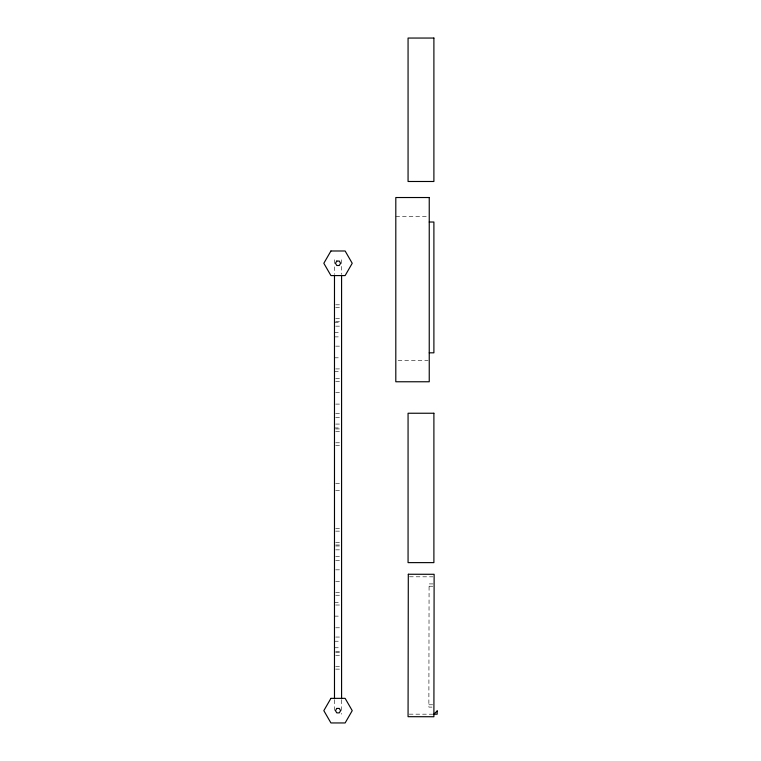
<?xml version="1.0" encoding="UTF-8"?>
<svg xmlns="http://www.w3.org/2000/svg" width="761" height="761" viewBox="0 0 761 761"><rect width="100%" height="100%" fill="white"/><g stroke="black" fill="none" stroke-linecap="round" stroke-linejoin="round"><path stroke-width="0.57" stroke-dasharray="3.81 2.85" d="M395.806 216.581L428.091 216.581M335.658 304.8L341.584 304.8M335.658 307.463L341.584 307.463M335.658 318.659L341.584 318.659M335.658 321.313L341.584 321.313M334.479 322.293L340.395 322.293M335.658 326.165L340.395 326.165M334.479 332.709L340.395 332.709M334.479 336.876L340.395 336.876M335.658 346.15L340.395 346.15M334.479 357.803L340.395 357.803M398.108 360.429L428.091 360.429M335.658 368.914L341.584 368.914M334.479 371.577L341.584 371.577M335.658 378.674L341.584 378.674M335.658 381.337L340.395 381.337M335.658 392.448L340.395 392.448M335.658 404.101L341.584 404.101M335.658 413.375L340.395 413.375M335.658 417.542L341.584 417.542M335.658 424.077L341.584 424.077M334.479 427.948L340.395 427.948M335.658 428.938L340.395 428.938M335.658 431.592L340.395 431.592M335.658 442.788L340.395 442.788M335.658 445.442L341.584 445.442M335.658 483.416L341.584 483.416M335.658 490.522L340.395 490.522M335.658 528.486L341.584 528.486M335.658 531.14L341.584 531.14M335.658 542.346L341.584 542.346M335.658 545L341.584 545M335.658 545.979L341.584 545.979M335.658 549.851L341.584 549.851M335.658 556.396L341.584 556.396M335.658 560.562L340.395 560.562M335.658 569.837L341.584 569.837M335.658 581.49L340.395 581.49M335.658 592.6L341.584 592.6M335.658 595.254L341.584 595.254M334.479 602.36L340.395 602.36M335.658 605.014L341.584 605.014M334.479 616.134L340.395 616.134M335.658 627.787L340.395 627.787M335.658 637.052L341.584 637.052M334.479 641.228L340.395 641.228M334.479 647.763L340.395 647.763M335.658 651.635L340.395 651.635M335.658 652.615L341.584 652.615M335.658 655.278L341.584 655.278M335.658 666.474L341.584 666.474M335.658 669.128L340.395 669.128M409.475 576.79L432.952 576.828M433.104 583.915L429.08 583.906L428.871 707.102L432.895 707.112M429.071 586.227L433.104 586.227M428.871 704.781L432.904 704.781M409.247 714.16L432.724 714.198M341.584 259.729L341.584 273.96M341.584 699.977L341.584 714.198M334.479 259.729L334.479 264.467M334.479 266.835L334.479 273.96M334.479 699.977L334.479 710.65"/><path stroke-width="1.14" d="M429.242 222.022L433.894 222.022L433.894 352.819L429.242 352.819M341.584 275.092L341.584 698.836M334.479 275.092L334.479 698.836M408.305 574.251L408.067 716.691L433.894 716.738L434.131 574.289L408.305 574.251M330.93 250.987L323.825 263.287L330.93 275.587L345.133 275.587L352.229 263.287L345.133 250.987L330.93 250.987M336.752 261.071L335.477 263.287L336.752 265.494L339.311 265.494L340.586 263.287L339.311 261.071L336.752 261.071M330.93 698.351L323.825 710.65L330.93 722.95L345.133 722.95L352.229 710.65L345.133 698.351L330.93 698.351M336.752 708.434L335.477 710.65L336.752 712.867L339.311 712.867L340.586 710.65L339.311 708.434L336.752 708.434M437.175 710.926L433.894 714.198L437.175 714.198L437.175 710.926M433.894 38.05L408.067 38.05L408.067 181.489L433.894 181.489L433.894 38.05M429.242 197.527L395.806 197.527L395.806 381.765L429.242 381.765L429.242 197.527M433.894 413.242L408.067 413.242L408.067 562.626L433.894 562.626L433.894 413.242"/></g></svg>
